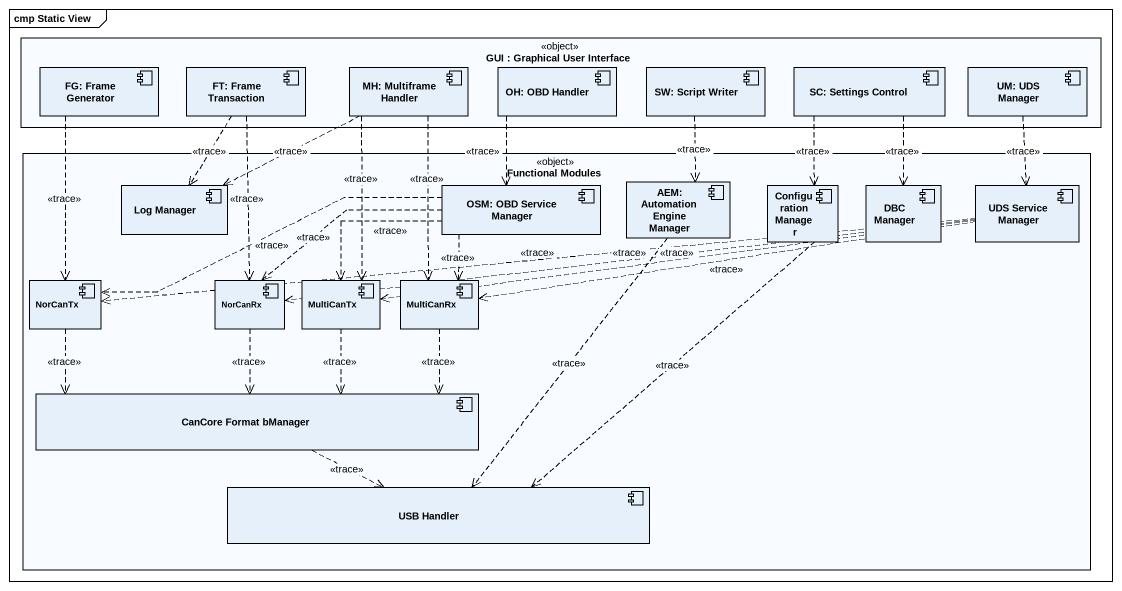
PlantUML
@startuml
mainframe cmp Static View
rectangle "GUI : Graphical User Interface" as GUI_Graphical_User_Interface <<object>> {
  component "FG: Frame Generator" as FG_Frame_Generator
  component "FT: Frame Transaction" as FT_Frame_Transaction
  component "MH: Multiframe Handler" as MH_Multiframe_Handler
  component "OH: OBD Handler" as OH_OBD_Handler
  component "SW: Script Writer" as SW_Script_Writer
  component "SC: Settings Control" as SC_Settings_Control
  component "UM: UDS Manager" as UM_UDS_Manager
}
rectangle "Functional Modules" as Functional_Modules <<object>> {
  component "AEM: Automation Engine Manager" as AEM_Automation_Engine
  component "Log Manager" as Log_Manager
  component "OSM: OBD Service Manager" as OSM_OBD_Service_Manager
  component "Configuration Manager" as Configuration_Manager
  component "DBC Manager" as DBC_Manager
  component "UDS Service Manager" as UDS_Service_Manager
  component NorCanTx
  component NorCanRx
  component MultiCanTx
  component MultiCanRx
  component "CanCore Format bManager" as CanCore_Format_bManager
  component "USB Handler" as USB_Handler
}
FG_Frame_Generator ..> NorCanTx : <<trace>>
FT_Frame_Transaction ..> Log_Manager : <<trace>>
FT_Frame_Transaction ..> NorCanRx : <<trace>>
MH_Multiframe_Handler .left.> Log_Manager : <<trace>>
MH_Multiframe_Handler ..> MultiCanTx : <<trace>>
MH_Multiframe_Handler ..> MultiCanRx : <<trace>>
OH_OBD_Handler ..> OSM_OBD_Service_Manager : <<trace>>
SW_Script_Writer ..> AEM_Automation_Engine : <<trace>>
SC_Settings_Control ..> Configuration_Manager : <<trace>>
SC_Settings_Control ..> DBC_Manager : <<trace>>
UM_UDS_Manager ..> UDS_Service_Manager : <<trace>>
AEM_Automation_Engine ..> USB_Handler : <<trace>>
OSM_OBD_Service_Manager .left.> NorCanTx : <<trace>>
OSM_OBD_Service_Manager .left.> NorCanRx : <<trace>>
OSM_OBD_Service_Manager .left.> MultiCanTx : <<trace>>
OSM_OBD_Service_Manager ..> MultiCanRx : <<trace>>
Configuration_Manager ..> USB_Handler : <<trace>>
UDS_Service_Manager .left.> NorCanTx : <<trace>>
UDS_Service_Manager .left.> NorCanRx : <<trace>>
UDS_Service_Manager .left.> MultiCanTx : <<trace>>
UDS_Service_Manager .left.> MultiCanRx : <<trace>>
NorCanTx ..> CanCore_Format_bManager : <<trace>>
NorCanRx ..> CanCore_Format_bManager : <<trace>>
MultiCanTx ..> CanCore_Format_bManager : <<trace>>
MultiCanRx ..> CanCore_Format_bManager : <<trace>>
CanCore_Format_bManager .right.> USB_Handler : <<trace>>
@enduml
